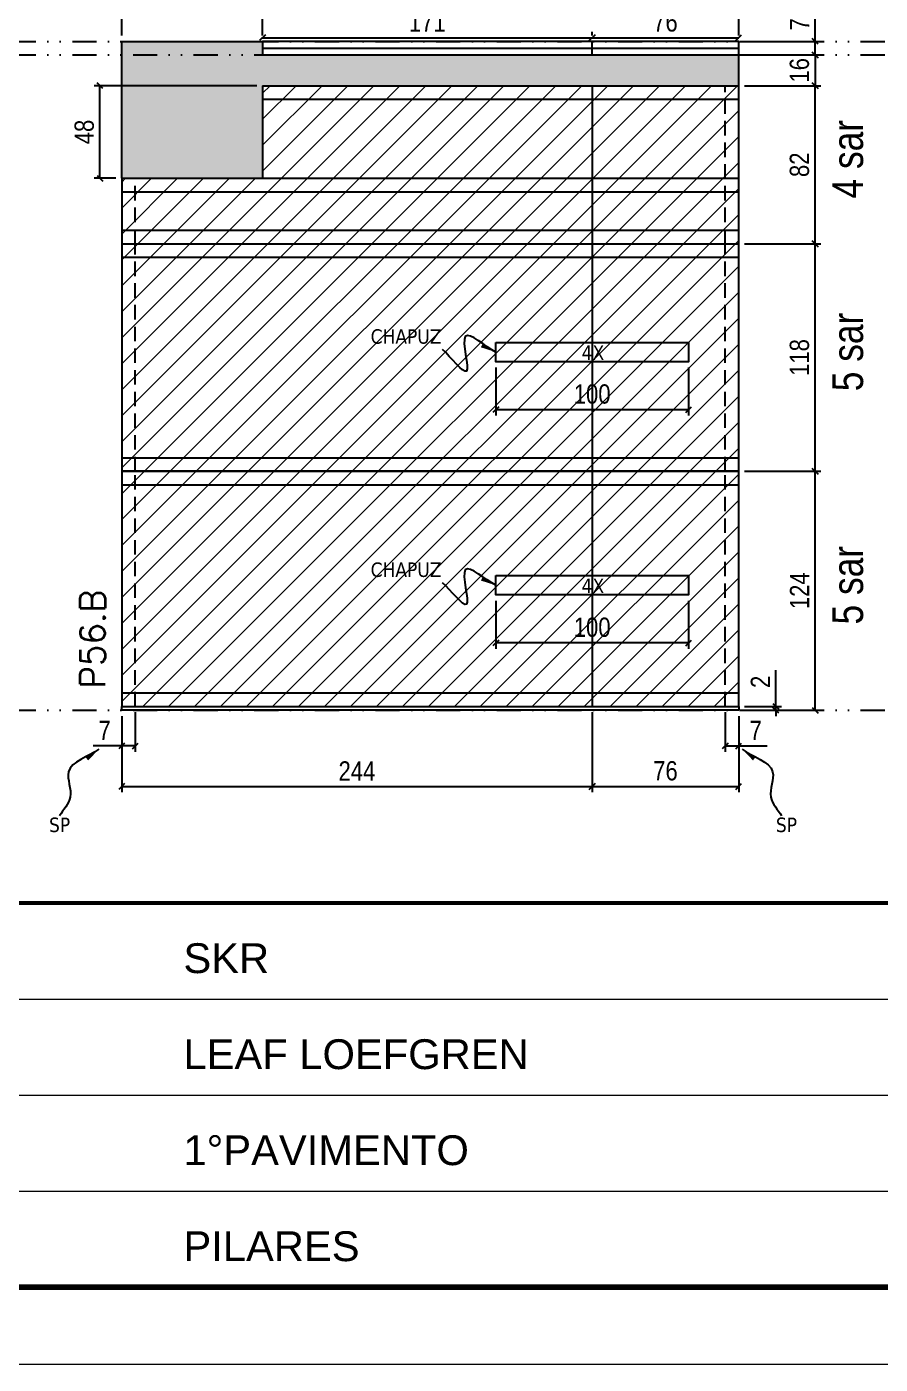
# Model space of a CAD drawing. Extents: x 14400 to 27878, y -21631 to 6985.
# Drawn here: x 18214 to 18657, y 4786 to 5480 of the extents above; entities that cross this region are included whole.
import ezdxf

# ---------------------------------------------------------------- set-up
doc = ezdxf.new("R2010")
doc.units = 0
for name, pattern in [('CONTINUO', [0]), ('DASHED', [0.75, 0.5, -0.25]), ('DIVIDE2', [0.625, 0.25, -0.125, 0, -0.125, 0, -0.125]), ('HIDDEN', [0.375, 0.25, -0.125])]:
    doc.linetypes.add(name, pattern=pattern)
for name, color, linetype in [('COTA', 241, 'Continuous'), ('NOMENCLATURA', 7, 'Continuous'), ('Nível', 160, 'Continuous'), ('Painéis', 200, 'Continuous'), ('Romaneio', 10, 'Continuous'), ('SARR_2.2x10', 60, 'Continuous'), ('SARR_2.2x7', 40, 'Continuous'), ('Sarrafo de Pressão', 42, 'HIDDEN'), ('texto', 7, 'Continuous')]:
    doc.layers.add(name, color=color, linetype=linetype)
for name, color, linetype, lineweight in [('Folhas', 255, 'Continuous', 9), ('Hachura', 251, 'Continuous', 9), ('SARRAFO DE PRESSAO', 251, 'DASHED', 9), ('Texto Seção', 7, 'Continuous', 15)]:
    doc.layers.add(name, color=color, linetype=linetype, lineweight=lineweight)
doc.styles.add('ARIAL', font='arial.ttf')
doc.styles.add('ARIAL_NARROW', font='ARIALN.TTF', dxfattribs={"height": 0.2})
doc.styles.add('COTA TECNICA', font='techl___.ttf', dxfattribs={"height": 10})
doc.styles.add('COTA TECNICA-50', font='techl___.ttf', dxfattribs={"height": 10})
doc.styles.add('REGUA-120', font='ROMANS.shx', dxfattribs={"height": 15})
doc.styles.get("Standard").update_dxf_attribs({"font": 'arial.ttf'})
doc.dimstyles.new('COTA PAINEL-50', dxfattribs={"dimtxt": 10, "dimasz": 3, "dimexe": 3, "dimexo": 3, "dimgap": 3, "dimtad": 1, "dimdec": 1, "dimzin": 12, "dimdsep": 46, "dimtxsty": 'COTA TECNICA-50', "dimblk1": 'OBLIQUE', "dimblk2": 'OBLIQUE', "dimsah": 1, "dimcen": 0.9, "dimclrd": 4, "dimclre": 4, "dimclrt": 240, "dimadec": 1, "dimazin": 3, "dimtfac": 1, "dimtdec": 1, "dimtmove": 0, "dimatfit": 3, "dimfxl": 1, "dimtolj": 1, "dimtzin": 12, "dimarcsym": 0})
doc.dimstyles.new('PAINEL', dxfattribs={"dimtxt": 10, "dimasz": 3, "dimexe": 3, "dimexo": 3, "dimgap": 3, "dimtad": 1, "dimdec": 1, "dimzin": 12, "dimdsep": 46, "dimtxsty": 'COTA TECNICA', "dimblk1": 'OBLIQUE', "dimblk2": 'OBLIQUE', "dimsah": 1, "dimcen": 0.9, "dimclrd": 4, "dimclre": 4, "dimclrt": 240, "dimadec": 1, "dimazin": 3, "dimtfac": 1, "dimtdec": 1, "dimtmove": 0, "dimatfit": 3, "dimfxl": 1, "dimtolj": 1, "dimtzin": 12, "dimarcsym": 0})
doc.dimstyles.get("Standard").update_dxf_attribs({"dimtxt": 0.18, "dimasz": 0.18, "dimexe": 0.18, "dimexo": 0.0625, "dimgap": 0.09, "dimtad": 0, "dimtih": 1, "dimtoh": 1, "dimdec": 4, "dimzin": 0, "dimdsep": 46, "dimtxsty": 'Standard', "dimcen": 0.09, "dimadec": 0, "dimazin": 0, "dimtfac": 1, "dimtdec": 4, "dimtofl": 0, "dimtmove": 0, "dimatfit": 3, "dimfxl": 1, "dimtolj": 1, "dimtzin": 0, "dimarcsym": 0})

# ---------------------------------------------------------------- blocks, each defined once
blk = doc.blocks.new('9999999999')
at = {"color": 30, "linetype": 'CONTINUO'}
for p, q in [((98564.56, 34379.64), (99583.98, 34379.64)), ((98564.56, 34329.83), (99487.98, 34329.83)), ((98564.56, 34280.02), (99487.98, 34280.02))]:
    blk.add_line(p, q, dxfattribs=at)
at = {"color": 30, "linetype": 'CONTINUO', "const_width": 2}
blk.add_lwpolyline([(99583.98, 34230.21), (99583.98, 34414.45, 0.414214), (99568.98, 34429.45), (98228.98, 34429.45, 0.414214), (98213.98, 34414.45), (98213.98, 34245.21, 0.414214), (98228.98, 34230.21), (99583.98, 34230.21)], format="xyb", dxfattribs=at)
at = {"layer": 'Folhas'}
blk.add_lwpolyline([(98138.98, 34190.21), (99623.98, 34190.21), (99623.98, 35240.21), (98138.98, 35240.21)], close=True, dxfattribs=at)
at = {"layer": 'Folhas', "color": 30, "const_width": 3}
blk.add_lwpolyline([(98213.98, 34230.21), (99583.98, 34230.21), (99583.98, 35200.21), (98213.98, 35200.21)], close=True, dxfattribs=at)
at = {"color": 7, "linetype": 'Continuous', "ltscale": 5, "style": 'ARIAL'}
for s, height, p in [('SKR', 15.483, (98837.68, 34393.13)), ('LEAF LOEFGREN', 15.4829, (98837.68, 34343.32)), ('1°PAVIMENTO', 15.4829, (98837.68, 34293.51)), ('PILARES', 15.483, (98837.68, 34243.7))]:
    blk.add_text(s, height=height, dxfattribs=at).set_placement(p)
blk = doc.blocks.new('_Oblique')
at = {"color": 0, "linetype": 'ByBlock', "lineweight": -2}
blk.add_line((-0.5, -0.5), (0.5, 0.5), dxfattribs=at)
blk = doc.blocks.new('*D1487')
at = {"layer": 'COTA', "color": 4, "lineweight": -2, "transparency": 16777216}
for p, q in [((18263.67, 5122.44), (18263.67, 5103.93)), ((18270.67, 5124.44), (18270.67, 5103.93)), ((18263.67, 5106.93), (18248.93, 5106.93)), ((18270.67, 5106.93), (18263.67, 5106.93))]:
    blk.add_line(p, q, dxfattribs=at)
at = {"layer": 'Defpoints', "color": 0, "transparency": 16777216}
for p in [(18263.67, 5125.44), (18270.67, 5127.44), (18263.67, 5106.93)]:
    blk.add_point(p, dxfattribs=at)
at = {"layer": 'COTA', "color": 4, "lineweight": -2, "transparency": 16777216, "xscale": 3, "yscale": 3, "zscale": 3, "rotation": 180}
blk.add_blockref('_Oblique', (18263.67, 5106.93), dxfattribs=at)
at = {"layer": 'COTA', "color": 4, "lineweight": -2, "transparency": 16777216, "xscale": 3, "yscale": 3, "zscale": 3}
blk.add_blockref('_Oblique', (18270.67, 5106.93), dxfattribs=at)
at = {"layer": 'COTA', "color": 240, "transparency": 16777216, "insert": (18254.8, 5115), "char_height": 10, "attachment_point": 5, "style": 'COTA TECNICA-50'}
blk.add_mtext('\\A1;7', dxfattribs=at)
blk = doc.blocks.new('*D1488')
at = {"layer": 'COTA', "color": 4, "lineweight": -2, "transparency": 16777216}
for p, q in [((18576.67, 5124.44), (18576.67, 5103.93)), ((18583.67, 5122.44), (18583.67, 5103.93)), ((18576.67, 5106.93), (18583.67, 5106.93)), ((18583.67, 5106.93), (18598.4, 5106.93))]:
    blk.add_line(p, q, dxfattribs=at)
at = {"layer": 'Defpoints', "color": 0, "transparency": 16777216}
for p in [(18576.67, 5127.44), (18583.67, 5125.44), (18583.67, 5106.93)]:
    blk.add_point(p, dxfattribs=at)
at = {"layer": 'COTA', "color": 4, "lineweight": -2, "transparency": 16777216, "xscale": 3, "yscale": 3, "zscale": 3, "rotation": 180}
blk.add_blockref('_Oblique', (18576.67, 5106.93), dxfattribs=at)
at = {"layer": 'COTA', "color": 4, "lineweight": -2, "transparency": 16777216, "xscale": 3, "yscale": 3, "zscale": 3}
blk.add_blockref('_Oblique', (18583.67, 5106.93), dxfattribs=at)
at = {"layer": 'COTA', "color": 240, "transparency": 16777216, "insert": (18592.53, 5115), "char_height": 10, "attachment_point": 5, "style": 'COTA TECNICA-50'}
blk.add_mtext('\\A1;7', dxfattribs=at)
blk = doc.blocks.new('*D1489')
at = {"layer": 'Defpoints', "color": 0, "linetype": 'ByBlock', "transparency": 16777216}
for p in [(18583.67, 5249.44), (18623.31, 5249.44), (18583.67, 5125.44)]:
    blk.add_point(p, dxfattribs=at)
at = {"layer": 'Romaneio', "color": 4, "linetype": 'ByBlock', "lineweight": -2, "transparency": 16777216}
for p, q in [((18586.67, 5249.44), (18626.31, 5249.44)), ((18623.31, 5125.44), (18623.31, 5249.44)), ((18586.67, 5125.44), (18626.31, 5125.44))]:
    blk.add_line(p, q, dxfattribs=at)
at = {"layer": 'Romaneio', "color": 4, "linetype": 'ByBlock', "lineweight": -2, "transparency": 16777216, "xscale": 3, "yscale": 3, "zscale": 3}
for p, rotation in [((18623.31, 5249.44), 90), ((18623.31, 5125.44), 270)]:
    blk.add_blockref('_Oblique', p, dxfattribs=dict(at, rotation=rotation))
at = {"layer": 'Romaneio', "color": 240, "linetype": 'ByBlock', "transparency": 16777216, "insert": (18615.23, 5187.44), "char_height": 10, "attachment_point": 5, "rotation": 90, "style": 'COTA TECNICA'}
blk.add_mtext('\\A1;124', dxfattribs=at)
blk = doc.blocks.new('*D1490')
at = {"layer": 'Defpoints', "color": 0, "linetype": 'ByBlock', "transparency": 16777216}
for p in [(18583.67, 5249.44), (18623.31, 5249.44), (18583.67, 5125.44)]:
    blk.add_point(p, dxfattribs=at)
at = {"layer": 'Romaneio', "color": 4, "linetype": 'ByBlock', "lineweight": -2, "transparency": 16777216}
for p, q in [((18586.67, 5249.44), (18626.31, 5249.44)), ((18623.31, 5125.44), (18623.31, 5249.44)), ((18586.67, 5125.44), (18626.31, 5125.44))]:
    blk.add_line(p, q, dxfattribs=at)
at = {"layer": 'Romaneio', "color": 4, "linetype": 'ByBlock', "lineweight": -2, "transparency": 16777216, "xscale": 3, "yscale": 3, "zscale": 3}
for p, rotation in [((18623.31, 5249.44), 90), ((18623.31, 5125.44), 270)]:
    blk.add_blockref('_Oblique', p, dxfattribs=dict(at, rotation=rotation))
at = {"layer": 'Romaneio', "color": 240, "linetype": 'ByBlock', "transparency": 16777216, "insert": (18615.23, 5187.44), "char_height": 10, "attachment_point": 5, "rotation": 90, "style": 'COTA TECNICA'}
blk.add_mtext('\\A1;124', dxfattribs=at)
blk = doc.blocks.new('*D1491')
at = {"layer": 'COTA', "color": 4, "lineweight": -2, "transparency": 16777216}
for p, q in [((18586.67, 5367.44), (18626.31, 5367.44)), ((18623.31, 5249.44), (18623.31, 5367.44)), ((18586.67, 5249.44), (18626.31, 5249.44))]:
    blk.add_line(p, q, dxfattribs=at)
at = {"layer": 'Defpoints', "color": 0, "transparency": 16777216}
for p in [(18583.67, 5367.44), (18623.31, 5367.44), (18583.67, 5249.44)]:
    blk.add_point(p, dxfattribs=at)
at = {"layer": 'COTA', "color": 4, "lineweight": -2, "transparency": 16777216, "xscale": 3, "yscale": 3, "zscale": 3}
for p, rotation in [((18623.31, 5367.44), 90), ((18623.31, 5249.44), 270)]:
    blk.add_blockref('_Oblique', p, dxfattribs=dict(at, rotation=rotation))
at = {"layer": 'COTA', "color": 240, "transparency": 16777216, "insert": (18615.21, 5308.44), "char_height": 10, "attachment_point": 5, "rotation": 90, "style": 'COTA TECNICA-50'}
blk.add_mtext('\\A1;118', dxfattribs=at)
blk = doc.blocks.new('*D1492')
at = {"layer": 'COTA', "color": 4, "lineweight": -2, "transparency": 16777216}
for p, q in [((18602.92, 5127.44), (18602.92, 5146.24)), ((18586.67, 5127.44), (18605.92, 5127.44)), ((18586.67, 5125.44), (18605.92, 5125.44)), ((18602.92, 5125.44), (18602.92, 5127.44)), ((18602.92, 5125.44), (18602.92, 5122.44))]:
    blk.add_line(p, q, dxfattribs=at)
at = {"layer": 'Defpoints', "color": 0, "transparency": 16777216}
for p in [(18583.67, 5127.44), (18583.67, 5125.44), (18602.92, 5125.44)]:
    blk.add_point(p, dxfattribs=at)
at = {"layer": 'COTA', "color": 4, "lineweight": -2, "transparency": 16777216, "xscale": 3, "yscale": 3, "zscale": 3}
for p, rotation in [((18602.92, 5127.44), 270), ((18602.92, 5125.44), 90)]:
    blk.add_blockref('_Oblique', p, dxfattribs=dict(at, rotation=rotation))
at = {"layer": 'COTA', "color": 240, "transparency": 16777216, "insert": (18594.92, 5140.18), "char_height": 10, "attachment_point": 5, "rotation": 90, "style": 'COTA TECNICA-50'}
blk.add_mtext('\\A1;2', dxfattribs=at)
blk = doc.blocks.new('*D1493')
at = {"layer": 'COTA', "color": 4, "lineweight": -2, "transparency": 16777216}
for p, q in [((18263.67, 5122.44), (18263.67, 5082.88)), ((18507.67, 5124.44), (18507.67, 5082.88)), ((18263.67, 5085.88), (18507.67, 5085.88))]:
    blk.add_line(p, q, dxfattribs=at)
at = {"layer": 'Defpoints', "color": 0, "transparency": 16777216}
for p in [(18263.67, 5125.44), (18507.67, 5127.44), (18507.67, 5085.88)]:
    blk.add_point(p, dxfattribs=at)
at = {"layer": 'COTA', "color": 4, "lineweight": -2, "transparency": 16777216, "xscale": 3, "yscale": 3, "zscale": 3, "rotation": 180}
blk.add_blockref('_Oblique', (18263.67, 5085.88), dxfattribs=at)
at = {"layer": 'COTA', "color": 4, "lineweight": -2, "transparency": 16777216, "xscale": 3, "yscale": 3, "zscale": 3}
blk.add_blockref('_Oblique', (18507.67, 5085.88), dxfattribs=at)
at = {"layer": 'COTA', "color": 240, "transparency": 16777216, "insert": (18385.67, 5093.95), "char_height": 10, "attachment_point": 5, "style": 'COTA TECNICA-50'}
blk.add_mtext('\\A1;244', dxfattribs=at)
blk = doc.blocks.new('*D1494')
at = {"layer": 'COTA', "color": 4, "lineweight": -2, "transparency": 16777216}
for p, q in [((18507.67, 5124.44), (18507.67, 5082.88)), ((18583.67, 5122.44), (18583.67, 5082.88)), ((18507.67, 5085.88), (18583.67, 5085.88))]:
    blk.add_line(p, q, dxfattribs=at)
at = {"layer": 'Defpoints', "color": 0, "transparency": 16777216}
for p in [(18507.67, 5127.44), (18583.67, 5125.44), (18583.67, 5085.88)]:
    blk.add_point(p, dxfattribs=at)
at = {"layer": 'COTA', "color": 4, "lineweight": -2, "transparency": 16777216, "xscale": 3, "yscale": 3, "zscale": 3, "rotation": 180}
blk.add_blockref('_Oblique', (18507.67, 5085.88), dxfattribs=at)
at = {"layer": 'COTA', "color": 4, "lineweight": -2, "transparency": 16777216, "xscale": 3, "yscale": 3, "zscale": 3}
blk.add_blockref('_Oblique', (18583.67, 5085.88), dxfattribs=at)
at = {"layer": 'COTA', "color": 240, "transparency": 16777216, "insert": (18545.67, 5093.98), "char_height": 10, "attachment_point": 5, "style": 'COTA TECNICA-50'}
blk.add_mtext('\\A1;76', dxfattribs=at)
blk = doc.blocks.new('*D1472')
at = {"layer": 'COTA', "color": 4, "linetype": 'ByBlock', "lineweight": -2, "transparency": 16777216}
for p, q in [((18457.67, 5182.28), (18457.67, 5157.35)), ((18557.67, 5182.28), (18557.67, 5157.35)), ((18557.67, 5160.35), (18457.67, 5160.35))]:
    blk.add_line(p, q, dxfattribs=at)
at = {"layer": 'Defpoints', "color": 0, "linetype": 'ByBlock', "transparency": 16777216}
for p in [(18457.67, 5185.28), (18557.67, 5185.28), (18457.67, 5160.35)]:
    blk.add_point(p, dxfattribs=at)
at = {"layer": 'COTA', "color": 4, "linetype": 'ByBlock', "lineweight": -2, "transparency": 16777216, "xscale": 3, "yscale": 3, "zscale": 3, "rotation": 180}
blk.add_blockref('_Oblique', (18457.67, 5160.35), dxfattribs=at)
at = {"layer": 'COTA', "color": 4, "linetype": 'ByBlock', "lineweight": -2, "transparency": 16777216, "xscale": 3, "yscale": 3, "zscale": 3}
blk.add_blockref('_Oblique', (18557.67, 5160.35), dxfattribs=at)
at = {"layer": 'COTA', "color": 240, "linetype": 'ByBlock', "transparency": 16777216, "insert": (18507.67, 5168.45), "char_height": 10, "attachment_point": 5, "style": 'COTA TECNICA'}
blk.add_mtext('\\A1;100', dxfattribs=at)
blk = doc.blocks.new('*D4301')
at = {"layer": 'COTA', "color": 4, "lineweight": -2, "transparency": 16777216}
for p, q in [((18586.67, 5449.44), (18626.31, 5449.44)), ((18623.31, 5367.44), (18623.31, 5449.44)), ((18586.67, 5367.44), (18626.31, 5367.44))]:
    blk.add_line(p, q, dxfattribs=at)
at = {"layer": 'Defpoints', "color": 0, "transparency": 16777216}
for p in [(18583.67, 5449.44), (18623.31, 5449.44), (18583.67, 5367.44)]:
    blk.add_point(p, dxfattribs=at)
at = {"layer": 'COTA', "color": 4, "lineweight": -2, "transparency": 16777216, "xscale": 3, "yscale": 3, "zscale": 3}
for p, rotation in [((18623.31, 5449.44), 90), ((18623.31, 5367.44), 270)]:
    blk.add_blockref('_Oblique', p, dxfattribs=dict(at, rotation=rotation))
at = {"layer": 'COTA', "color": 240, "transparency": 16777216, "insert": (18615.21, 5408.44), "char_height": 10, "attachment_point": 5, "rotation": 90, "style": 'COTA TECNICA'}
blk.add_mtext('\\A1;82', dxfattribs=at)
blk = doc.blocks.new('*D4302')
at = {"layer": 'COTA', "color": 4, "lineweight": -2, "transparency": 16777216}
for p, q in [((18586.67, 5465.44), (18626.31, 5465.44)), ((18623.31, 5465.44), (18623.31, 5449.44)), ((18586.67, 5449.44), (18626.31, 5449.44))]:
    blk.add_line(p, q, dxfattribs=at)
at = {"layer": 'Defpoints', "color": 0, "transparency": 16777216}
for p in [(18583.67, 5465.44), (18583.67, 5449.44), (18623.31, 5449.44)]:
    blk.add_point(p, dxfattribs=at)
at = {"layer": 'COTA', "color": 4, "lineweight": -2, "transparency": 16777216, "xscale": 3, "yscale": 3, "zscale": 3}
for p, rotation in [((18623.31, 5465.44), 90), ((18623.31, 5449.44), 270)]:
    blk.add_blockref('_Oblique', p, dxfattribs=dict(at, rotation=rotation))
at = {"layer": 'COTA', "color": 240, "transparency": 16777216, "insert": (18615.2, 5457.44), "char_height": 10, "attachment_point": 5, "rotation": 90, "style": 'COTA TECNICA'}
blk.add_mtext('\\A1;16', dxfattribs=at)
blk = doc.blocks.new('*D4303')
at = {"layer": 'COTA', "color": 4, "lineweight": -2, "transparency": 16777216}
for p, q in [((18623.31, 5472.44), (18623.31, 5487.17)), ((18586.67, 5472.44), (18626.31, 5472.44)), ((18623.31, 5465.44), (18623.31, 5472.44)), ((18586.67, 5465.44), (18626.31, 5465.44))]:
    blk.add_line(p, q, dxfattribs=at)
at = {"layer": 'Defpoints', "color": 0, "transparency": 16777216}
for p in [(18583.67, 5472.44), (18623.31, 5472.44), (18583.67, 5465.44)]:
    blk.add_point(p, dxfattribs=at)
at = {"layer": 'COTA', "color": 4, "lineweight": -2, "transparency": 16777216, "xscale": 3, "yscale": 3, "zscale": 3}
for p, rotation in [((18623.31, 5472.44), 90), ((18623.31, 5465.44), 270)]:
    blk.add_blockref('_Oblique', p, dxfattribs=dict(at, rotation=rotation))
at = {"layer": 'COTA', "color": 240, "transparency": 16777216, "insert": (18615.23, 5481.3), "char_height": 10, "attachment_point": 5, "rotation": 90, "style": 'COTA TECNICA'}
blk.add_mtext('\\A1;7', dxfattribs=at)
blk = doc.blocks.new('*D4304')
at = {"layer": 'COTA', "color": 4, "lineweight": -2, "transparency": 16777216}
for p, q in [((18336.67, 5475.44), (18336.67, 5491.15)), ((18583.67, 5475.44), (18583.67, 5491.15)), ((18336.67, 5488.15), (18583.67, 5488.15))]:
    blk.add_line(p, q, dxfattribs=at)
at = {"layer": 'Defpoints', "color": 0, "transparency": 16777216}
for p in [(18583.67, 5488.15), (18336.67, 5472.44), (18583.67, 5472.44)]:
    blk.add_point(p, dxfattribs=at)
at = {"layer": 'COTA', "color": 4, "lineweight": -2, "transparency": 16777216, "xscale": 3, "yscale": 3, "zscale": 3, "rotation": 180}
blk.add_blockref('_Oblique', (18336.67, 5488.15), dxfattribs=at)
at = {"layer": 'COTA', "color": 4, "lineweight": -2, "transparency": 16777216, "xscale": 3, "yscale": 3, "zscale": 3}
blk.add_blockref('_Oblique', (18583.67, 5488.15), dxfattribs=at)
at = {"layer": 'COTA', "color": 240, "transparency": 16777216, "insert": (18460.17, 5496.22), "char_height": 10, "attachment_point": 5, "style": 'COTA TECNICA'}
blk.add_mtext('\\A1;247', dxfattribs=at)
blk = doc.blocks.new('*D4305')
at = {"layer": 'COTA', "color": 4, "lineweight": -2, "transparency": 16777216}
for p, q in [((18263.67, 5475.44), (18263.67, 5491.15)), ((18336.67, 5475.44), (18336.67, 5491.15)), ((18336.67, 5488.15), (18263.67, 5488.15))]:
    blk.add_line(p, q, dxfattribs=at)
at = {"layer": 'Defpoints', "color": 0, "transparency": 16777216}
for p in [(18263.67, 5488.15), (18263.67, 5472.44), (18336.67, 5472.44)]:
    blk.add_point(p, dxfattribs=at)
at = {"layer": 'COTA', "color": 4, "lineweight": -2, "transparency": 16777216, "xscale": 3, "yscale": 3, "zscale": 3, "rotation": 180}
blk.add_blockref('_Oblique', (18263.67, 5488.15), dxfattribs=at)
at = {"layer": 'COTA', "color": 4, "lineweight": -2, "transparency": 16777216, "xscale": 3, "yscale": 3, "zscale": 3}
blk.add_blockref('_Oblique', (18336.67, 5488.15), dxfattribs=at)
at = {"layer": 'COTA', "color": 240, "transparency": 16777216, "insert": (18300.17, 5496.36), "char_height": 10, "attachment_point": 5, "style": 'COTA TECNICA'}
blk.add_mtext('\\A1;73', dxfattribs=at)
blk = doc.blocks.new('*D4306')
at = {"layer": 'COTA', "color": 4, "lineweight": -2, "transparency": 16777216}
for p, q in [((18336.67, 5475.44), (18336.67, 5477.38)), ((18507.65, 5475.44), (18507.65, 5477.38)), ((18336.67, 5474.38), (18507.65, 5474.38))]:
    blk.add_line(p, q, dxfattribs=at)
at = {"layer": 'Defpoints', "color": 0, "transparency": 16777216}
for p in [(18336.67, 5472.44), (18507.65, 5474.38), (18507.65, 5472.44)]:
    blk.add_point(p, dxfattribs=at)
at = {"layer": 'COTA', "color": 4, "lineweight": -2, "transparency": 16777216, "xscale": 3, "yscale": 3, "zscale": 3, "rotation": 180}
blk.add_blockref('_Oblique', (18336.67, 5474.38), dxfattribs=at)
at = {"layer": 'COTA', "color": 4, "lineweight": -2, "transparency": 16777216, "xscale": 3, "yscale": 3, "zscale": 3}
blk.add_blockref('_Oblique', (18507.65, 5474.38), dxfattribs=at)
at = {"layer": 'COTA', "color": 240, "transparency": 16777216, "insert": (18422.16, 5482.45), "char_height": 10, "attachment_point": 5, "style": 'COTA TECNICA'}
blk.add_mtext('\\A1;171', dxfattribs=at)
blk = doc.blocks.new('*D4307')
at = {"layer": 'COTA', "color": 4, "lineweight": -2, "transparency": 16777216}
for p, q in [((18507.65, 5475.44), (18507.65, 5477.38)), ((18583.67, 5475.44), (18583.67, 5477.38)), ((18507.65, 5474.38), (18583.67, 5474.38))]:
    blk.add_line(p, q, dxfattribs=at)
at = {"layer": 'Defpoints', "color": 0, "transparency": 16777216}
for p in [(18507.65, 5472.44), (18583.67, 5474.38), (18583.67, 5472.44)]:
    blk.add_point(p, dxfattribs=at)
at = {"layer": 'COTA', "color": 4, "lineweight": -2, "transparency": 16777216, "xscale": 3, "yscale": 3, "zscale": 3, "rotation": 180}
blk.add_blockref('_Oblique', (18507.65, 5474.38), dxfattribs=at)
at = {"layer": 'COTA', "color": 4, "lineweight": -2, "transparency": 16777216, "xscale": 3, "yscale": 3, "zscale": 3}
blk.add_blockref('_Oblique', (18583.67, 5474.38), dxfattribs=at)
at = {"layer": 'COTA', "color": 240, "transparency": 16777216, "insert": (18545.66, 5482.48), "char_height": 10, "attachment_point": 5, "style": 'COTA TECNICA'}
blk.add_mtext('\\A1;76', dxfattribs=at)
blk = doc.blocks.new('*D4308')
at = {"layer": 'COTA', "color": 4, "lineweight": -2, "transparency": 16777216}
for p, q in [((18333.67, 5449.44), (18249.34, 5449.44)), ((18252.34, 5401.44), (18252.34, 5449.44)), ((18260.67, 5401.44), (18249.34, 5401.44))]:
    blk.add_line(p, q, dxfattribs=at)
at = {"layer": 'Defpoints', "color": 0, "transparency": 16777216}
for p in [(18252.34, 5449.44), (18336.67, 5449.44), (18263.67, 5401.44)]:
    blk.add_point(p, dxfattribs=at)
at = {"layer": 'COTA', "color": 4, "lineweight": -2, "transparency": 16777216, "xscale": 3, "yscale": 3, "zscale": 3}
for p, rotation in [((18252.34, 5449.44), 90), ((18252.34, 5401.44), 270)]:
    blk.add_blockref('_Oblique', p, dxfattribs=dict(at, rotation=rotation))
at = {"layer": 'COTA', "color": 240, "transparency": 16777216, "insert": (18244.25, 5425.44), "char_height": 10, "attachment_point": 5, "rotation": 90, "style": 'COTA TECNICA'}
blk.add_mtext('\\A1;48', dxfattribs=at)
blk = doc.blocks.new('*D4309')
at = {"layer": 'COTA', "color": 4, "linetype": 'ByBlock', "lineweight": -2, "transparency": 16777216}
for p, q in [((18457.67, 5303.28), (18457.67, 5278.35)), ((18557.67, 5303.28), (18557.67, 5278.35)), ((18557.67, 5281.35), (18457.67, 5281.35))]:
    blk.add_line(p, q, dxfattribs=at)
at = {"layer": 'Defpoints', "color": 0, "linetype": 'ByBlock', "transparency": 16777216}
for p in [(18457.67, 5306.28), (18557.67, 5306.28), (18457.67, 5281.35)]:
    blk.add_point(p, dxfattribs=at)
at = {"layer": 'COTA', "color": 4, "linetype": 'ByBlock', "lineweight": -2, "transparency": 16777216, "xscale": 3, "yscale": 3, "zscale": 3, "rotation": 180}
blk.add_blockref('_Oblique', (18457.67, 5281.35), dxfattribs=at)
at = {"layer": 'COTA', "color": 4, "linetype": 'ByBlock', "lineweight": -2, "transparency": 16777216, "xscale": 3, "yscale": 3, "zscale": 3}
blk.add_blockref('_Oblique', (18557.67, 5281.35), dxfattribs=at)
at = {"layer": 'COTA', "color": 240, "linetype": 'ByBlock', "transparency": 16777216, "insert": (18507.67, 5289.45), "char_height": 10, "attachment_point": 5, "style": 'COTA TECNICA'}
blk.add_mtext('\\A1;100', dxfattribs=at)

msp = doc.modelspace()

# ---------------------------------------------------------------- hatches: boundary and pattern name
at = {"layer": 'COTA'}
h = msp.add_hatch(dxfattribs=at)
h.set_pattern_fill('AR-CONC', color=256, scale=0.03)
h.paths.add_polyline_path([(18583.67, 5465.44), (18336.67, 5465.44), (18263.67, 5465.44), (18263.67, 5401.44), (18336.67, 5401.44), (18336.67, 5449.44), (18583.67, 5449.44)])
h.paths.add_polyline_path([(18336.67, 5472.44), (18263.67, 5472.44), (18263.67, 5465.44), (18336.67, 5465.44)])
at = {"layer": 'Hachura', "linetype": 'ByBlock'}
h = msp.add_hatch(dxfattribs=at)
h.set_pattern_fill('ANSI31', color=256, scale=3)
h.paths.add_polyline_path([(18020.94, 5472.44), (17776.94, 5472.44), (17776.94, 5371.44), (18020.94, 5371.44)])
h.paths.add_polyline_path([(18020.94, 5371.44), (17776.94, 5371.44), (17776.94, 5249.44), (18020.94, 5249.44)])
h.paths.add_polyline_path([(18020.94, 5249.44), (17776.94, 5249.44), (17776.94, 5127.44), (18020.94, 5127.44)])
h.paths.add_polyline_path([(18096.94, 5249.44), (18020.94, 5249.44), (18020.94, 5127.44), (18096.94, 5127.44)])
h.paths.add_polyline_path([(18096.94, 5371.44), (18020.94, 5371.44), (18020.94, 5249.44), (18096.94, 5249.44)])
h.paths.add_polyline_path([(18096.94, 5472.44), (18020.94, 5472.44), (18020.94, 5371.44), (18096.94, 5371.44)])
h.paths.add_polyline_path([(18507.65, 5449.44), (18336.67, 5449.44), (18336.67, 5401.44), (18263.67, 5401.44), (18263.67, 5367.44), (18507.65, 5367.44)])
h.paths.add_polyline_path([(18583.67, 5449.44), (18507.65, 5449.44), (18507.65, 5367.44), (18583.67, 5367.44)])
h.paths.add_polyline_path([(18583.67, 5367.44), (18507.65, 5367.44), (18507.66, 5249.44), (18583.67, 5249.44)])
h.paths.add_polyline_path([(18507.65, 5367.44), (18263.67, 5367.44), (18263.67, 5249.44), (18507.66, 5249.44)])
h.paths.add_polyline_path([(18507.66, 5249.44), (18263.67, 5249.44), (18263.67, 5127.44), (18507.67, 5127.44)])
h.paths.add_polyline_path([(18583.67, 5249.44), (18507.66, 5249.44), (18507.67, 5127.44), (18583.67, 5127.44)])
h.paths.add_polyline_path([(18775.3, 5371.42), (18750.3, 5371.42), (18750.3, 5127.44), (18775.3, 5127.44)])
h.paths.add_polyline_path([(18775.3, 5401.42), (18750.3, 5401.42), (18750.3, 5371.42), (18775.3, 5371.42)])
h.paths.add_polyline_path([(18952.76, 5371.42), (18927.76, 5371.42), (18927.76, 5127.44), (18952.76, 5127.44)])

# ---------------------------------------------------------------- linework, layer by layer
at = {"layer": 'COTA'}
for p, q in [((18263.67, 5401.44), (18263.67, 5472.44)), ((18263.67, 5472.44), (18336.67, 5472.44)), ((18583.67, 5449.44), (18583.67, 5465.44))]:
    msp.add_line(p, q, dxfattribs=at)
at = {"layer": 'Nível', "color": 4, "linetype": 'DIVIDE2', "ltscale": 50}
for p, q in [((17671.97, 5472.44), (19041.97, 5472.44)), ((17671.97, 5465.44), (19041.97, 5465.44)), ((17671.97, 5125.44), (19041.97, 5125.44))]:
    msp.add_line(p, q, dxfattribs=at)
at = {"layer": 'Painéis'}
for p, q in [((18336.67, 5472.44), (18336.67, 5465.44)), ((18583.67, 5472.44), (18336.67, 5472.44)), ((18507.65, 5465.44), (18507.65, 5472.44)), ((18583.67, 5465.44), (18583.67, 5472.44)), ((18336.67, 5465.44), (18583.67, 5465.44)), ((18336.67, 5449.44), (18583.67, 5449.44)), ((18336.67, 5449.44), (18336.67, 5401.44)), ((18507.65, 5449.44), (18507.67, 5127.44)), ((18583.67, 5249.44), (18583.67, 5449.44)), ((18263.67, 5401.44), (18263.67, 5249.44)), ((18263.67, 5401.44), (18336.67, 5401.44)), ((18263.67, 5367.44), (18583.67, 5367.44)), ((18263.67, 5249.44), (18583.67, 5249.44))]:
    msp.add_line(p, q, dxfattribs=at)
for points in [[(18583.67, 5249.44), (18263.67, 5249.44), (18263.67, 5127.44), (18583.67, 5127.44)], [(18583.67, 5125.44), (18263.67, 5125.44), (18263.67, 5127.44), (18583.67, 5127.44)]]:
    msp.add_lwpolyline(points, close=True, dxfattribs=at)
at = {"layer": 'SARR_2.2x10'}
msp.add_line((18336.67, 5468.94), (18583.67, 5468.94), dxfattribs=at)
for points in [[(18457.67, 5316.28), (18557.67, 5316.28), (18557.67, 5306.28), (18457.67, 5306.28)], [(18457.67, 5195.28), (18557.67, 5195.28), (18557.67, 5185.28), (18457.67, 5185.28)]]:
    msp.add_lwpolyline(points, close=True, dxfattribs=at)
at = {"layer": 'SARR_2.2x7'}
for p, q in [((18336.67, 5442.44), (18507.67, 5442.44)), ((18507.67, 5442.44), (18583.67, 5442.44)), ((18336.67, 5401.44), (18507.67, 5401.44)), ((18507.67, 5401.44), (18583.67, 5401.44)), ((18263.67, 5394.44), (18507.65, 5394.44)), ((18507.65, 5394.44), (18583.65, 5394.44)), ((18263.67, 5374.44), (18507.67, 5374.44)), ((18507.67, 5374.44), (18583.67, 5374.44)), ((18263.67, 5360.44), (18507.67, 5360.44)), ((18507.67, 5360.44), (18583.67, 5360.44)), ((18263.67, 5256.44), (18507.67, 5256.44)), ((18507.67, 5256.44), (18583.67, 5256.44)), ((18263.67, 5242.44), (18507.67, 5242.44)), ((18507.67, 5242.44), (18583.67, 5242.44)), ((18263.67, 5134.44), (18507.67, 5134.44)), ((18507.67, 5134.44), (18583.67, 5134.44))]:
    msp.add_line(p, q, dxfattribs=at)
at = {"layer": 'Sarrafo de Pressão', "ltscale": 30}
for p, q in [((18576.67, 5367.44), (18576.67, 5449.44)), ((18270.67, 5367.44), (18270.67, 5401.44)), ((18270.67, 5249.44), (18270.67, 5367.44)), ((18576.67, 5249.44), (18576.67, 5367.44)), ((18270.67, 5127.44), (18270.67, 5249.44)), ((18576.67, 5127.44), (18576.67, 5249.44))]:
    msp.add_line(p, q, dxfattribs=at)

# ---------------------------------------------------------------- block references
at = {"layer": 'SARRAFO DE PRESSAO', "color": 6, "linetype": 'ByBlock'}
msp.add_blockref('9999999999', (-80542.01, -29404.05), dxfattribs=at)

# ---------------------------------------------------------------- texts
at = {"layer": 'NOMENCLATURA', "style": 'ARIAL_NARROW'}
for s, p in [('4 sar', (18648.18, 5390.95)), ('5 sar', (18648.18, 5290.95)), ('5 sar', (18648.18, 5169.95))]:
    msp.add_text(s, height=16, rotation=90, dxfattribs=at).set_placement(p)
at = {"layer": 'texto', "color": 0, "char_height": 7.5, "attachment_point": 5}
for s, insert in [('{\\fTahoma|b0|i0|c0|p34;\\C4;CHAPUZ}', (18411.12, 5319.29)), ('{\\fTahoma|b0|i0|c0|p34;\\C4;4X}', (18508.06, 5310.99)), ('{\\fTahoma|b0|i0|c0|p34;\\C4;CHAPUZ}', (18411.12, 5198.29)), ('{\\fTahoma|b0|i0|c0|p34;\\C4;4X}', (18508.06, 5189.99)), ('{\\fTahoma|b0|i0|c0|p34;\\C4;SP}', (18231.42, 5065.94)), ('{\\fTahoma|b0|i0|c0|p34;\\C4;SP}', (18608.44, 5065.94))]:
    msp.add_mtext(s, dxfattribs=dict(at, insert=insert))
at = {"layer": 'Texto Seção', "insert": (18255.05, 5136.69), "char_height": 13, "width": 285.3299, "attachment_point": 7, "rotation": 90, "style": 'REGUA-120'}
msp.add_mtext('P56.B', dxfattribs=at)

# ---------------------------------------------------------------- dimensions: what is measured, and where the dimension line sits
at = {"layer": 'COTA'}
for base, p1, p2, dimstyle, picture, middle in [((18263.67, 5488.15), (18336.67, 5472.44), (18263.67, 5472.44), 'PAINEL', '*D4305', (18300.17, 5496.36)), ((18583.67, 5488.15), (18336.67, 5472.44), (18583.67, 5472.44), 'PAINEL', '*D4304', (18460.17, 5496.22)), ((18507.65, 5474.38), (18336.67, 5472.44), (18507.65, 5472.44), 'PAINEL', '*D4306', (18422.16, 5482.45)), ((18507.67, 5085.88), (18263.67, 5125.44), (18507.67, 5127.44), 'COTA PAINEL-50', '*D1493', (18385.67, 5093.95)), ((18583.67, 5085.88), (18507.67, 5127.44), (18583.67, 5125.44), 'COTA PAINEL-50', '*D1494', (18545.67, 5093.98)), ((18583.67, 5106.93), (18576.67, 5127.44), (18583.67, 5125.44), 'COTA PAINEL-50', '*D1488', (18592.53, 5115))]:
    dim = msp.add_linear_dim(base=base, p1=p1, p2=p2, dimstyle=dimstyle, dxfattribs=at)
    dim.commit()
    dim.dimension.update_dxf_attribs({"geometry": picture, "text_midpoint": middle})
dim = msp.add_linear_dim(base=(18583.67, 5474.38), p1=(18507.65, 5472.44), p2=(18583.67, 5472.44), dimstyle='PAINEL', override={"dimtmove": 1}, dxfattribs=at)
dim.commit()
dim.dimension.update_dxf_attribs({"geometry": '*D4307', "text_midpoint": (18545.66, 5482.48)})
for base, p1, p2, angle, dimstyle, picture, middle in [((18623.31, 5472.44), (18583.67, 5465.44), (18583.67, 5472.44), 90, 'PAINEL', '*D4303', (18615.23, 5481.3)), ((18252.34, 5449.44), (18263.67, 5401.44), (18336.67, 5449.44), 90, 'PAINEL', '*D4308', (18244.25, 5425.44)), ((18623.31, 5449.44), (18583.67, 5367.44), (18583.67, 5449.44), 90, 'PAINEL', '*D4301', (18615.21, 5408.44)), ((18623.31, 5367.44), (18583.67, 5249.44), (18583.67, 5367.44), 90, 'COTA PAINEL-50', '*D1491', (18615.21, 5308.44)), ((18263.67, 5106.93), (18270.67, 5127.44), (18263.67, 5125.44), 180, 'COTA PAINEL-50', '*D1487', (18254.8, 5115))]:
    dim = msp.add_linear_dim(base=base, p1=p1, p2=p2, angle=angle, dimstyle=dimstyle, dxfattribs=at)
    dim.commit()
    dim.dimension.update_dxf_attribs({"geometry": picture, "text_midpoint": middle})
for base, p1, p2, dimstyle, picture, middle in [((18623.31, 5449.44), (18583.67, 5465.44), (18583.67, 5449.44), 'PAINEL', '*D4302', (18623.31, 5457.44)), ((18602.92, 5125.44), (18583.67, 5127.44), (18583.67, 5125.44), 'COTA PAINEL-50', '*D1492', (18602.92, 5140.18))]:
    dim = msp.add_linear_dim(base=base, p1=p1, p2=p2, angle=90, dimstyle=dimstyle, dxfattribs=at)
    dim.commit()
    dim.dimension.update_dxf_attribs({"geometry": picture, "text_midpoint": middle, "dimtype": 160})
at = {"layer": 'COTA', "linetype": 'ByBlock'}
for base, p1, p2, picture, middle in [((18457.67, 5281.35), (18557.67, 5306.28), (18457.67, 5306.28), '*D4309', (18507.67, 5289.45)), ((18457.67, 5160.35), (18557.67, 5185.28), (18457.67, 5185.28), '*D1472', (18507.67, 5168.45))]:
    dim = msp.add_linear_dim(base=base, p1=p1, p2=p2, dimstyle='PAINEL', dxfattribs=at)
    dim.commit()
    dim.dimension.update_dxf_attribs({"geometry": picture, "text_midpoint": middle})
at = {"layer": 'Romaneio', "linetype": 'ByBlock'}
for picture in ['*D1489', '*D1490']:
    dim = msp.add_aligned_dim(p1=(18583.67, 5125.44), p2=(18583.67, 5249.44), distance=-39.64, dimstyle='PAINEL', dxfattribs=at)
    dim.commit()
    dim.dimension.update_dxf_attribs({"geometry": picture, "text_midpoint": (18615.23, 5187.44)})

# ---------------------------------------------------------------- leaders
at = {"layer": 'COTA', "path_type": 1}
for points in [[(18457.67, 5311.28), (18441.88, 5319.29), (18442.47, 5301.42), (18430.03, 5312.57)], [(18457.67, 5190.28), (18441.88, 5198.29), (18442.47, 5180.42), (18430.03, 5191.57)], [(18251.84, 5105.25), (18236.05, 5093.42), (18236.98, 5080.41), (18231.42, 5070.63)], [(18585.49, 5105.25), (18601.28, 5093.42), (18600.35, 5080.41), (18605.91, 5070.63)]]:
    msp.add_leader(points, dimstyle='Standard', override={"dimasz": 8}, dxfattribs=at)

doc.saveas('drawing.dxf')
